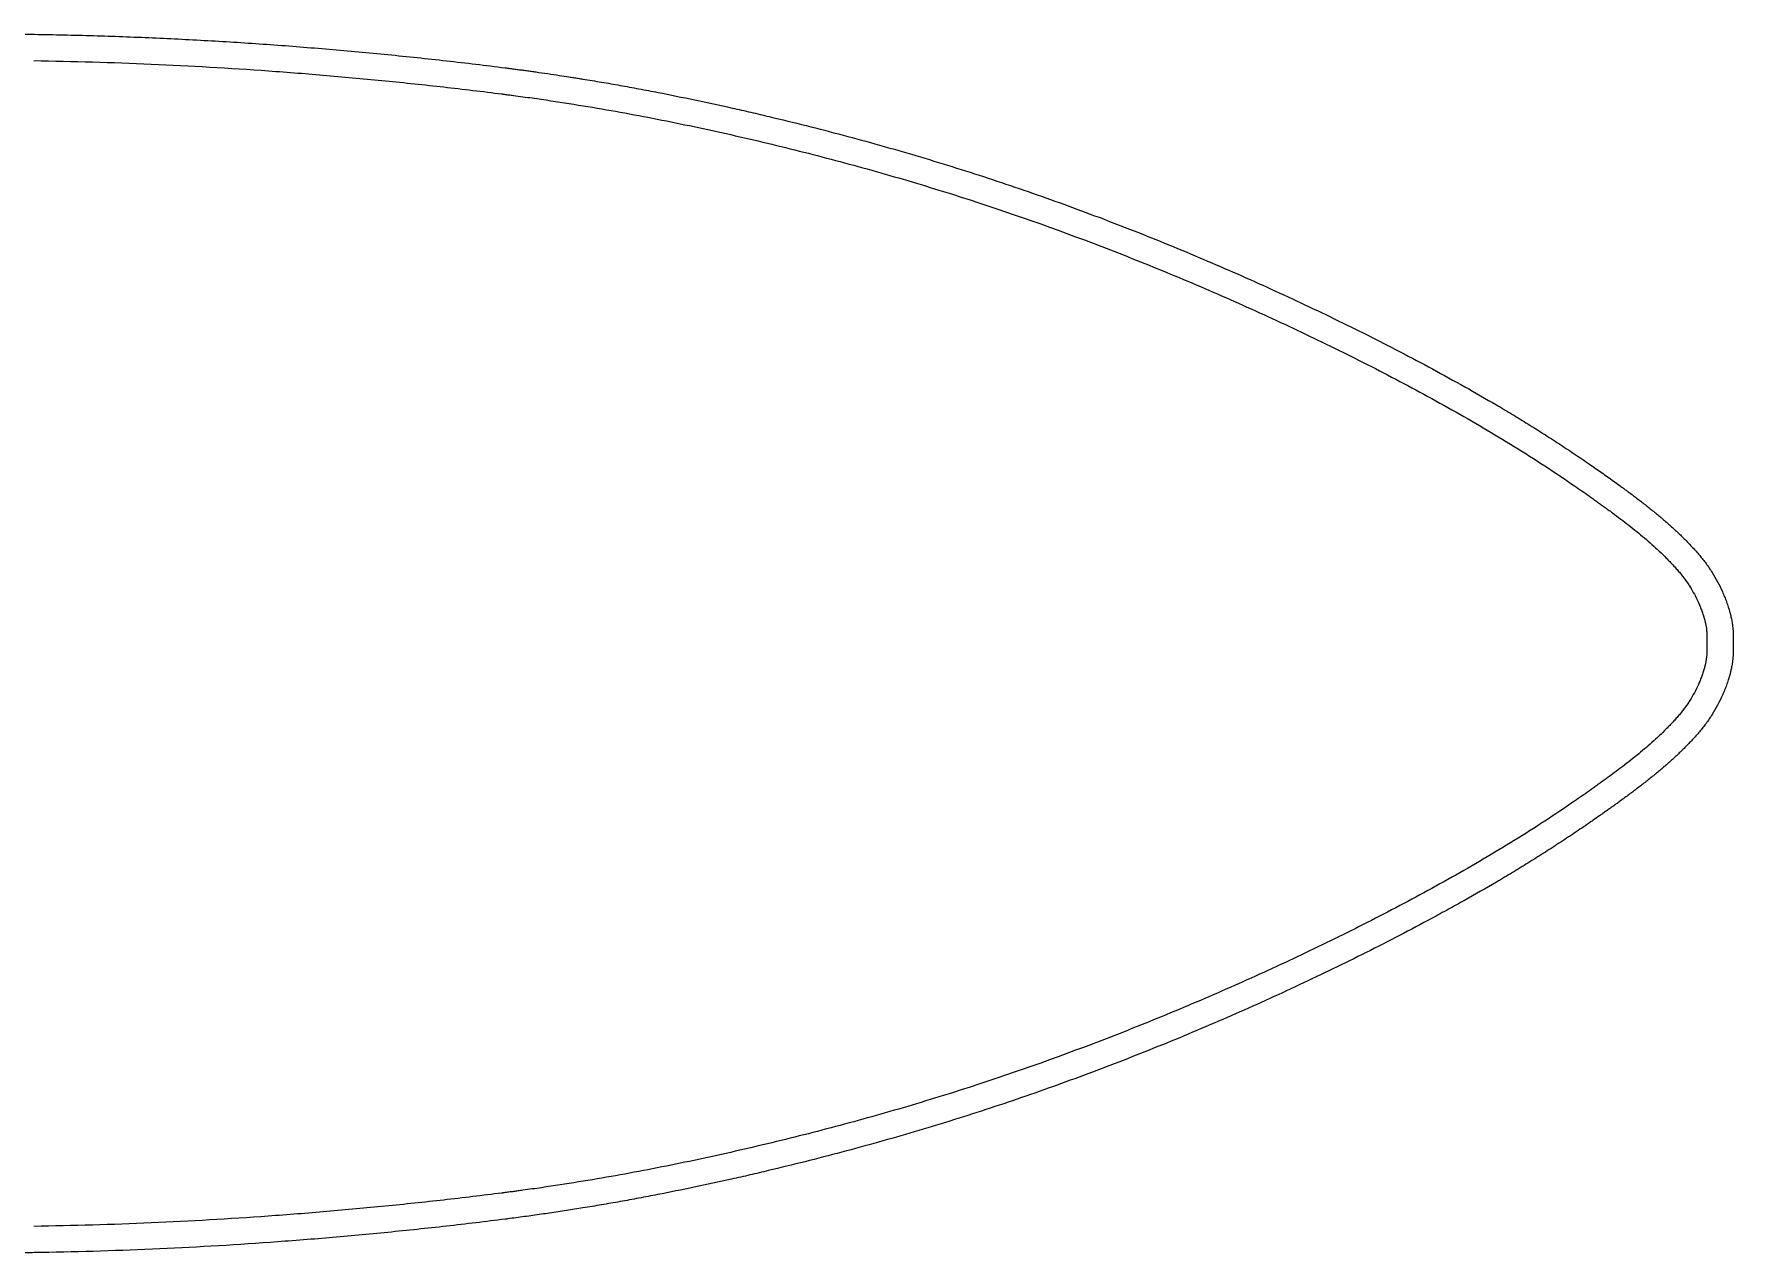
# Model space of a CAD drawing. Header units: inches. Extents: x -254 to -57, y 28 to 98.
# Drawn here: x -154.2 to -57.4, y 28.5 to 97.9 of the extents above; entities that cross this region are included whole.
import ezdxf

# ---------------------------------------------------------------- set-up
doc = ezdxf.new("R2010")
doc.units = ezdxf.units.IN
doc.header["$MEASUREMENT"] = 0

msp = doc.modelspace()

# ---------------------------------------------------------------- linework, layer by layer
at = {"color": 7, "linetype": 'Continuous', "lineweight": 25}
for p, q in [((-154.2, 97.929), (-154.186, 97.929)), ((-57.385, 63.962), (-57.385, 62.462)), ((-58.885, 63.895), (-58.885, 62.529))]:
    msp.add_line(p, q, dxfattribs=at)
for points, knots in [([(-237.267, 76.829), (-237.089, 76.904), (-236.677, 77.077), (-236.015, 77.354), (-235.367, 77.625), (-234.514, 77.982), (-233.526, 78.396), (-231.876, 79.088), (-230.254, 79.771), (-228.605, 80.467), (-226.955, 81.164), (-224.893, 82.034), (-222.416, 83.075), (-219.936, 84.11), (-217.453, 85.136), (-214.966, 86.15), (-212.449, 87.158), (-209.949, 88.137), (-207.442, 89.095), (-204.95, 90.018), (-202.423, 90.919), (-199.884, 91.785), (-197.333, 92.611), (-194.765, 93.389), (-192.603, 93.99), (-190.868, 94.434), (-189.56, 94.748), (-188.25, 95.041), (-186.487, 95.405), (-184.266, 95.809), (-181.582, 96.226), (-179.331, 96.526), (-177.523, 96.744), (-175.702, 96.95), (-173.425, 97.183), (-171.142, 97.381), (-169.319, 97.518), (-167.946, 97.61), (-166.575, 97.691), (-165.205, 97.76), (-163.836, 97.819), (-162.465, 97.866), (-161.087, 97.903), (-159.964, 97.925), (-159.098, 97.936), (-158.491, 97.943), (-157.882, 97.947), (-157.272, 97.949), (-156.661, 97.949), (-156.048, 97.947), (-155.433, 97.943), (-154.817, 97.938), (-154.406, 97.932), (-154.2, 97.929)], [0, 0, 0, 0, 0.006702, 0.015557, 0.024964, 0.031112, 0.047736, 0.062222, 0.093332, 0.108887, 0.124441, 0.155546, 0.186645, 0.217734, 0.248812, 0.279876, 0.310923, 0.34284, 0.372967, 0.403963, 0.434942, 0.46591, 0.496871, 0.527834, 0.558815, 0.574521, 0.58984, 0.60538, 0.620944, 0.652153, 0.683479, 0.714918, 0.730677, 0.746459, 0.778305, 0.809816, 0.825711, 0.841521, 0.857366, 0.873211, 0.888937, 0.904741, 0.920623, 0.936584, 0.943563, 0.950559, 0.957571, 0.964601, 0.971646, 0.978709, 0.985789, 0.992886, 1, 1, 1, 1]), ([(-154.186, 97.929), (-153.064, 97.913), (-151.942, 97.888), (-149.7, 97.823), (-148.579, 97.782), (-146.338, 97.684), (-145.217, 97.627), (-142.977, 97.498), (-141.858, 97.425), (-139.621, 97.265), (-138.503, 97.177), (-136.269, 96.986), (-135.152, 96.884), (-132.92, 96.664), (-131.805, 96.546), (-129.576, 96.296), (-128.463, 96.162), (-127.35, 96.02)], [0, 0, 0, 0, 0.125, 0.125, 0.25, 0.25, 0.375, 0.375, 0.5, 0.5, 0.625, 0.625, 0.75, 0.75, 0.875, 0.875, 1, 1, 1, 1]), ([(-154.208, 96.429), (-151.979, 96.397), (-147.523, 96.266), (-141.957, 95.944), (-137.513, 95.594), (-134.183, 95.288), (-130.857, 94.938), (-128.646, 94.673), (-127.541, 94.532)], [0, 0, 0, 0, 0.2499978, 0.4999957, 0.6249946, 0.7499935, 0.8749925, 0.9999914, 0.9999914, 0.9999914, 0.9999914]), ([(-127.222, 96.003), (-127.132, 95.992), (-126.95, 95.968), (-126.679, 95.933), (-126.408, 95.896), (-126.137, 95.86), (-125.867, 95.822), (-125.239, 95.735), (-124.523, 95.63), (-123.81, 95.521), (-123.454, 95.465), (-123.189, 95.423), (-122.659, 95.338), (-121.863, 95.206), (-120.799, 95.02), (-119.729, 94.825), (-118.311, 94.555), (-116.537, 94.196), (-114.775, 93.813), (-113.36, 93.491), (-111.954, 93.161), (-110.197, 92.731), (-108.102, 92.189), (-105.324, 91.43), (-101.882, 90.411), (-97.795, 89.069), (-93.758, 87.612), (-89.779, 86.051), (-85.862, 84.394), (-82.65, 82.938), (-80.113, 81.728), (-78.225, 80.797), (-76.356, 79.841), (-74.504, 78.859), (-72.674, 77.851), (-71.158, 76.983), (-69.961, 76.27), (-69.069, 75.725), (-68.187, 75.171), (-67.307, 74.604), (-66.433, 74.025), (-65.739, 73.553), (-65.222, 73.194), (-64.877, 72.953), (-64.534, 72.71), (-64.193, 72.466), (-63.967, 72.303), (-63.855, 72.221)], [0, 0, 0, 0, 0.0039567, 0.007908, 0.0118538, 0.0157941, 0.019729, 0.0236585, 0.0432253, 0.0510147, 0.0549014, 0.0587829, 0.0626592, 0.0781167, 0.0936967, 0.1093999, 0.1252275, 0.1561863, 0.1877965, 0.2033902, 0.219106, 0.2504427, 0.2819112, 0.3130947, 0.3756685, 0.4382397, 0.5008816, 0.5634801, 0.6258883, 0.6881697, 0.7192818, 0.7503834, 0.7816297, 0.8125838, 0.843699, 0.874838, 0.8906129, 0.906018, 0.9216086, 0.9372592, 0.9529326, 0.9685801, 0.9748964, 0.9811964, 0.9874803, 0.9937481, 1, 1, 1, 1]), ([(-127.414, 94.516), (-127.325, 94.504), (-127.147, 94.481), (-126.794, 94.435), (-126.173, 94.351), (-124.936, 94.177), (-122.466, 93.799), (-118.952, 93.171), (-114.759, 92.289), (-110.591, 91.297), (-106.46, 90.201), (-101.01, 88.59), (-95.656, 86.744), (-90.403, 84.685), (-86.516, 83.043), (-82.686, 81.308), (-79.544, 79.786), (-77.066, 78.52), (-75.226, 77.544), (-73.406, 76.542), (-71.611, 75.513), (-69.846, 74.45), (-68.112, 73.346), (-66.691, 72.391), (-65.78, 71.755), (-65.362, 71.458), (-65.153, 71.309), (-64.947, 71.16), (-64.806, 71.058), (-64.736, 71.008)], [0.0000095, 0.0000095, 0.0000095, 0.0000095, 0.0039156, 0.0078218, 0.015634, 0.0312585, 0.0625074, 0.1250052, 0.1875031, 0.250001, 0.3124988, 0.3749967, 0.4999924, 0.5624902, 0.6249881, 0.687486, 0.7499838, 0.7812327, 0.8124817, 0.8437306, 0.8749795, 0.9062285, 0.9374774, 0.9687263, 0.9843508, 0.9882569, 0.992163, 0.9960691, 0.9999753, 0.9999753, 0.9999753, 0.9999753]), ([(-63.855, 72.221), (-63.798, 72.18), (-63.687, 72.099), (-63.524, 71.98), (-63.335, 71.84), (-63.121, 71.681), (-62.798, 71.438), (-62.399, 71.131), (-61.924, 70.755), (-61.456, 70.368), (-60.997, 69.97), (-60.55, 69.558), (-60.187, 69.202), (-59.905, 68.913), (-59.627, 68.618), (-59.356, 68.315), (-59.1, 68.002), (-58.915, 67.761), (-58.741, 67.515), (-58.518, 67.174), (-58.261, 66.73), (-58.033, 66.265), (-57.869, 65.882), (-57.774, 65.637), (-57.704, 65.441), (-57.66, 65.307), (-57.622, 65.189), (-57.592, 65.089), (-57.573, 65.022), (-57.564, 64.99)], [0, 0, 0, 0, 0.021638, 0.042502, 0.062592, 0.09452, 0.125176, 0.187759, 0.250354, 0.312934, 0.375471, 0.43847, 0.500589, 0.53216, 0.563083, 0.625271, 0.656969, 0.687189, 0.718035, 0.749044, 0.811157, 0.873858, 0.905582, 0.93693, 0.952783, 0.96844, 0.979283, 0.989802, 1, 1, 1, 1]), ([(-64.736, 71.008), (-64.696, 70.978), (-64.615, 70.919), (-64.456, 70.803), (-64.178, 70.598), (-63.786, 70.305), (-63.323, 69.949), (-62.87, 69.59), (-62.428, 69.225), (-62.001, 68.855), (-61.588, 68.475), (-61.254, 68.148), (-60.993, 67.88), (-60.801, 67.677), (-60.616, 67.474), (-60.442, 67.274), (-60.278, 67.073), (-60.124, 66.873), (-59.98, 66.67), (-59.797, 66.388), (-59.583, 66.018), (-59.393, 65.63), (-59.257, 65.313), (-59.18, 65.113), (-59.123, 64.952), (-59.089, 64.852), (-59.063, 64.772), (-59.048, 64.721), (-59.037, 64.683), (-59.029, 64.657), (-59.02, 64.626), (-59.013, 64.602), (-59.01, 64.59)], [0.0001707, 0.0001707, 0.0001707, 0.0001707, 0.0157842, 0.0313977, 0.0626247, 0.1250786, 0.1875325, 0.2499864, 0.3124403, 0.3748942, 0.4373481, 0.499802, 0.531029, 0.562256, 0.5934829, 0.6247099, 0.6559368, 0.6871638, 0.7183907, 0.7496177, 0.8120716, 0.8745255, 0.9057525, 0.9369794, 0.9525929, 0.9682064, 0.9760131, 0.9838199, 0.9877233, 0.9916266, 0.99553, 0.9994334, 0.9994334, 0.9994334, 0.9994334]), ([(-57.564, 64.99), (-57.56, 64.973), (-57.55, 64.939), (-57.537, 64.888), (-57.525, 64.837), (-57.513, 64.787), (-57.495, 64.711), (-57.474, 64.609), (-57.45, 64.481), (-57.43, 64.352), (-57.414, 64.238), (-57.402, 64.137), (-57.393, 64.05), (-57.388, 63.992), (-57.385, 63.962)], [0, 0, 0, 0, 0.050762, 0.101172, 0.151235, 0.200958, 0.250345, 0.374494, 0.500024, 0.623922, 0.749721, 0.831779, 0.915199, 1, 1, 1, 1]), ([(-59.01, 64.59), (-59.009, 64.586), (-59.006, 64.577), (-59.002, 64.561), (-58.998, 64.545), (-58.993, 64.525), (-58.982, 64.481), (-58.967, 64.42), (-58.949, 64.336), (-58.927, 64.221), (-58.911, 64.12), (-58.9, 64.031), (-58.895, 63.986), (-58.89, 63.939), (-58.887, 63.91), (-58.885, 63.895)], [0.0054801, 0.0054801, 0.0054801, 0.0054801, 0.0199292, 0.0343784, 0.0632767, 0.092175, 0.1210733, 0.2366664, 0.3522596, 0.4678527, 0.699039, 0.7568356, 0.8146322, 0.8724288, 0.9302253, 0.9302253, 0.9302253, 0.9302253]), ([(-58.885, 62.529), (-58.888, 62.498), (-58.895, 62.437), (-58.906, 62.348), (-58.919, 62.26), (-58.933, 62.172), (-58.95, 62.085), (-58.965, 62.016), (-58.978, 61.96), (-58.986, 61.925), (-58.993, 61.9), (-58.998, 61.881), (-59.004, 61.858), (-59.009, 61.839), (-59.011, 61.83)], [0.072949, 0.072949, 0.072949, 0.072949, 0.1881481, 0.3033473, 0.4185464, 0.5337455, 0.6489446, 0.7641438, 0.8217433, 0.8793429, 0.9081427, 0.9369425, 0.9657422, 0.994542, 0.994542, 0.994542, 0.994542]), ([(-57.385, 62.462), (-57.387, 62.444), (-57.39, 62.408), (-57.395, 62.355), (-57.4, 62.303), (-57.406, 62.252), (-57.416, 62.175), (-57.43, 62.071), (-57.451, 61.942), (-57.474, 61.814), (-57.498, 61.701), (-57.521, 61.603), (-57.542, 61.518), (-57.557, 61.462), (-57.565, 61.434)], [0, 0, 0, 0, 0.051333, 0.102024, 0.152076, 0.201494, 0.250281, 0.375377, 0.499978, 0.625764, 0.749661, 0.832255, 0.915693, 1, 1, 1, 1]), ([(-59.011, 61.83), (-59.013, 61.825), (-59.016, 61.812), (-59.022, 61.792), (-59.028, 61.77), (-59.037, 61.741), (-59.054, 61.681), (-59.095, 61.552), (-59.165, 61.351), (-59.258, 61.11), (-59.393, 60.793), (-59.583, 60.405), (-59.797, 60.036), (-59.981, 59.754), (-60.125, 59.551), (-60.278, 59.351), (-60.443, 59.15), (-60.617, 58.949), (-60.802, 58.746), (-60.993, 58.543), (-61.254, 58.276), (-61.589, 57.949), (-62.002, 57.569), (-62.429, 57.198), (-62.87, 56.834), (-63.323, 56.474), (-63.786, 56.119), (-64.139, 55.855), (-64.377, 55.679), (-64.496, 55.592), (-64.615, 55.505), (-64.696, 55.446), (-64.737, 55.416)], [0.0005698, 0.0005698, 0.0005698, 0.0005698, 0.0025215, 0.0044732, 0.0083767, 0.0122801, 0.0161836, 0.0317974, 0.063025, 0.0942526, 0.1254801, 0.1879353, 0.2503905, 0.2816181, 0.3128457, 0.3440733, 0.3753009, 0.4065285, 0.4377561, 0.4689837, 0.5002113, 0.5626665, 0.6251217, 0.6875769, 0.7500321, 0.8124873, 0.8749425, 0.9373977, 0.9530115, 0.9686253, 0.9842391, 0.9998529, 0.9998529, 0.9998529, 0.9998529]), ([(-57.565, 61.434), (-57.57, 61.414), (-57.581, 61.375), (-57.598, 61.315), (-57.616, 61.255), (-57.635, 61.194), (-57.664, 61.103), (-57.704, 60.984), (-57.774, 60.789), (-57.867, 60.547), (-58.03, 60.166), (-58.257, 59.702), (-58.515, 59.256), (-58.74, 58.911), (-58.917, 58.661), (-59.104, 58.417), (-59.362, 58.102), (-59.633, 57.799), (-59.911, 57.505), (-60.192, 57.217), (-60.554, 56.863), (-60.999, 56.453), (-61.458, 56.055), (-61.925, 55.669), (-62.4, 55.292), (-62.799, 54.986), (-63.121, 54.743), (-63.362, 54.564), (-63.607, 54.383), (-63.771, 54.264), (-63.855, 54.203)], [0, 0, 0, 0, 0.006073, 0.01226, 0.018563, 0.024982, 0.031517, 0.047091, 0.062857, 0.093874, 0.125258, 0.187574, 0.250135, 0.281708, 0.313104, 0.343624, 0.375642, 0.437921, 0.468727, 0.500147, 0.561995, 0.624718, 0.687166, 0.749737, 0.812305, 0.874864, 0.905504, 0.937427, 0.967844, 1, 1, 1, 1]), ([(-64.737, 55.416), (-64.772, 55.391), (-64.842, 55.34), (-64.98, 55.24), (-65.223, 55.065), (-65.71, 54.718), (-66.691, 54.033), (-68.112, 53.079), (-69.846, 51.974), (-71.611, 50.911), (-73.406, 49.882), (-75.226, 48.88), (-77.066, 47.905), (-79.543, 46.638), (-82.686, 45.116), (-86.516, 43.381), (-90.403, 41.739), (-95.656, 39.68), (-101.01, 37.835), (-106.459, 36.223), (-110.59, 35.127), (-114.758, 34.135), (-118.952, 33.254), (-122.466, 32.625), (-124.936, 32.247), (-126.085, 32.085), (-126.616, 32.013), (-126.881, 31.978), (-127.146, 31.943), (-127.325, 31.92), (-127.414, 31.908)], [0.0000213, 0.0000213, 0.0000213, 0.0000213, 0.0019744, 0.0039274, 0.0078335, 0.0156458, 0.0312702, 0.0625191, 0.093768, 0.1250169, 0.1562658, 0.1875146, 0.2187635, 0.2500124, 0.3125102, 0.375008, 0.4375057, 0.5000035, 0.624999, 0.6874968, 0.7499946, 0.8124924, 0.8749901, 0.9374879, 0.9687368, 0.9843612, 0.9882673, 0.9921735, 0.9960796, 0.9999857, 0.9999857, 0.9999857, 0.9999857]), ([(-63.855, 54.203), (-63.917, 54.158), (-64.042, 54.067), (-64.23, 53.931), (-64.419, 53.796), (-64.609, 53.661), (-64.799, 53.527), (-65.053, 53.347), (-65.309, 53.169), (-65.789, 52.837), (-66.431, 52.401), (-67.305, 51.822), (-68.186, 51.253), (-69.07, 50.698), (-69.964, 50.152), (-71.166, 49.437), (-72.381, 48.74), (-73.607, 48.059), (-74.838, 47.388), (-76.396, 46.563), (-78.279, 45.6), (-80.183, 44.662), (-82.737, 43.446), (-85.966, 41.984), (-89.898, 40.325), (-93.885, 38.765), (-97.92, 37.312), (-101.985, 35.981), (-106.1, 34.766), (-109.558, 33.849), (-112.008, 33.25), (-113.403, 32.923), (-114.809, 32.603), (-116.562, 32.223), (-118.327, 31.866), (-119.739, 31.597), (-120.806, 31.403), (-121.867, 31.218), (-122.73, 31.075), (-123.396, 30.968), (-123.87, 30.894), (-124.344, 30.822), (-124.821, 30.751), (-125.298, 30.682), (-125.777, 30.614), (-126.258, 30.548), (-126.739, 30.483), (-127.061, 30.442), (-127.222, 30.421)], [0, 0, 0, 0, 0.003466, 0.006938, 0.010414, 0.013895, 0.017381, 0.020872, 0.027869, 0.031375, 0.047025, 0.0627, 0.078377, 0.093994, 0.109447, 0.125273, 0.156555, 0.172008, 0.187852, 0.219034, 0.250516, 0.281871, 0.313203, 0.375827, 0.438449, 0.501128, 0.563746, 0.626142, 0.687818, 0.75056, 0.781641, 0.797246, 0.81273, 0.84417, 0.874966, 0.890747, 0.906405, 0.921941, 0.937355, 0.944248, 0.951158, 0.958085, 0.965028, 0.971988, 0.978965, 0.98596, 0.992971, 1, 1, 1, 1]), ([(-154.2, 28.495), (-154.314, 28.493), (-154.542, 28.49), (-154.883, 28.486), (-155.224, 28.483), (-155.564, 28.48), (-155.904, 28.478), (-156.806, 28.474), (-157.819, 28.476), (-158.83, 28.485), (-159.278, 28.49), (-159.954, 28.5), (-160.968, 28.518), (-162.32, 28.554), (-163.665, 28.599), (-165.007, 28.655), (-166.35, 28.722), (-167.692, 28.799), (-169.035, 28.887), (-170.818, 29.017), (-173.051, 29.207), (-175.279, 29.429), (-177.064, 29.627), (-178.842, 29.837), (-181.063, 30.125), (-183.721, 30.525), (-185.929, 30.914), (-187.69, 31.265), (-189.45, 31.645), (-191.643, 32.177), (-194.263, 32.89), (-196.869, 33.668), (-199.46, 34.499), (-202.036, 35.371), (-204.598, 36.279), (-207.123, 37.209), (-209.662, 38.176), (-212.192, 39.165), (-214.739, 40.183), (-217.255, 41.207), (-219.765, 42.243), (-222.271, 43.288), (-224.772, 44.34), (-226.855, 45.218), (-228.521, 45.922), (-230.187, 46.625), (-231.823, 47.314), (-233.489, 48.013), (-234.488, 48.432), (-235.35, 48.792), (-236.004, 49.066), (-236.671, 49.345), (-237.088, 49.52), (-237.267, 49.595)], [0, 0, 0, 0, 0.003936, 0.007867, 0.011793, 0.015714, 0.019629, 0.023539, 0.046893, 0.054637, 0.058502, 0.062361, 0.078009, 0.093585, 0.10909, 0.124526, 0.14004, 0.155551, 0.171009, 0.18655, 0.217369, 0.2485, 0.263983, 0.279467, 0.310438, 0.341427, 0.372455, 0.387994, 0.403556, 0.434765, 0.466099, 0.497529, 0.528941, 0.560336, 0.591724, 0.623112, 0.653585, 0.685899, 0.717304, 0.748716, 0.780127, 0.811538, 0.842948, 0.874357, 0.890062, 0.905767, 0.937177, 0.951802, 0.968588, 0.974832, 0.984294, 0.993251, 1, 1, 1, 1]), ([(-127.541, 31.892), (-128.646, 31.751), (-130.859, 31.486), (-134.188, 31.136), (-137.522, 30.829), (-141.97, 30.48), (-147.534, 30.158), (-151.992, 30.027), (-154.221, 29.995)], [0.000009, 0.000009, 0.000009, 0.000009, 0.125072, 0.250135, 0.375199, 0.500262, 0.750389, 1.000516, 1.000516, 1.000516, 1.000516]), ([(-127.35, 30.404), (-128.463, 30.262), (-129.577, 30.128), (-131.806, 29.878), (-132.922, 29.761), (-135.154, 29.54), (-136.272, 29.438), (-138.507, 29.247), (-139.625, 29.159), (-142.981, 28.919), (-145.22, 28.789), (-149.705, 28.593), (-151.952, 28.527), (-154.2, 28.495)], [0, 0, 0, 0, 0.125, 0.125, 0.25, 0.25, 0.375, 0.375, 0.5, 0.5, 0.75, 0.75, 1.000536, 1.000536, 1.000536, 1.000536])]:
    msp.add_open_spline(points, degree=3, knots=knots, dxfattribs=at)
for points in [[(-127.35, 96.02), (-127.307, 96.014), (-127.265, 96.009), (-127.222, 96.003)], [(-127.541, 94.532), (-127.53, 94.531), (-127.509, 94.528), (-127.477, 94.524), (-127.446, 94.52), (-127.424, 94.517), (-127.414, 94.516)], [(-127.414, 31.908), (-127.425, 31.907), (-127.446, 31.904), (-127.477, 31.9), (-127.509, 31.896), (-127.53, 31.894), (-127.541, 31.892)], [(-127.222, 30.421), (-127.265, 30.415), (-127.307, 30.41), (-127.35, 30.404)]]:
    msp.add_open_spline(points, degree=3, dxfattribs=at)

doc.saveas('drawing.dxf')
